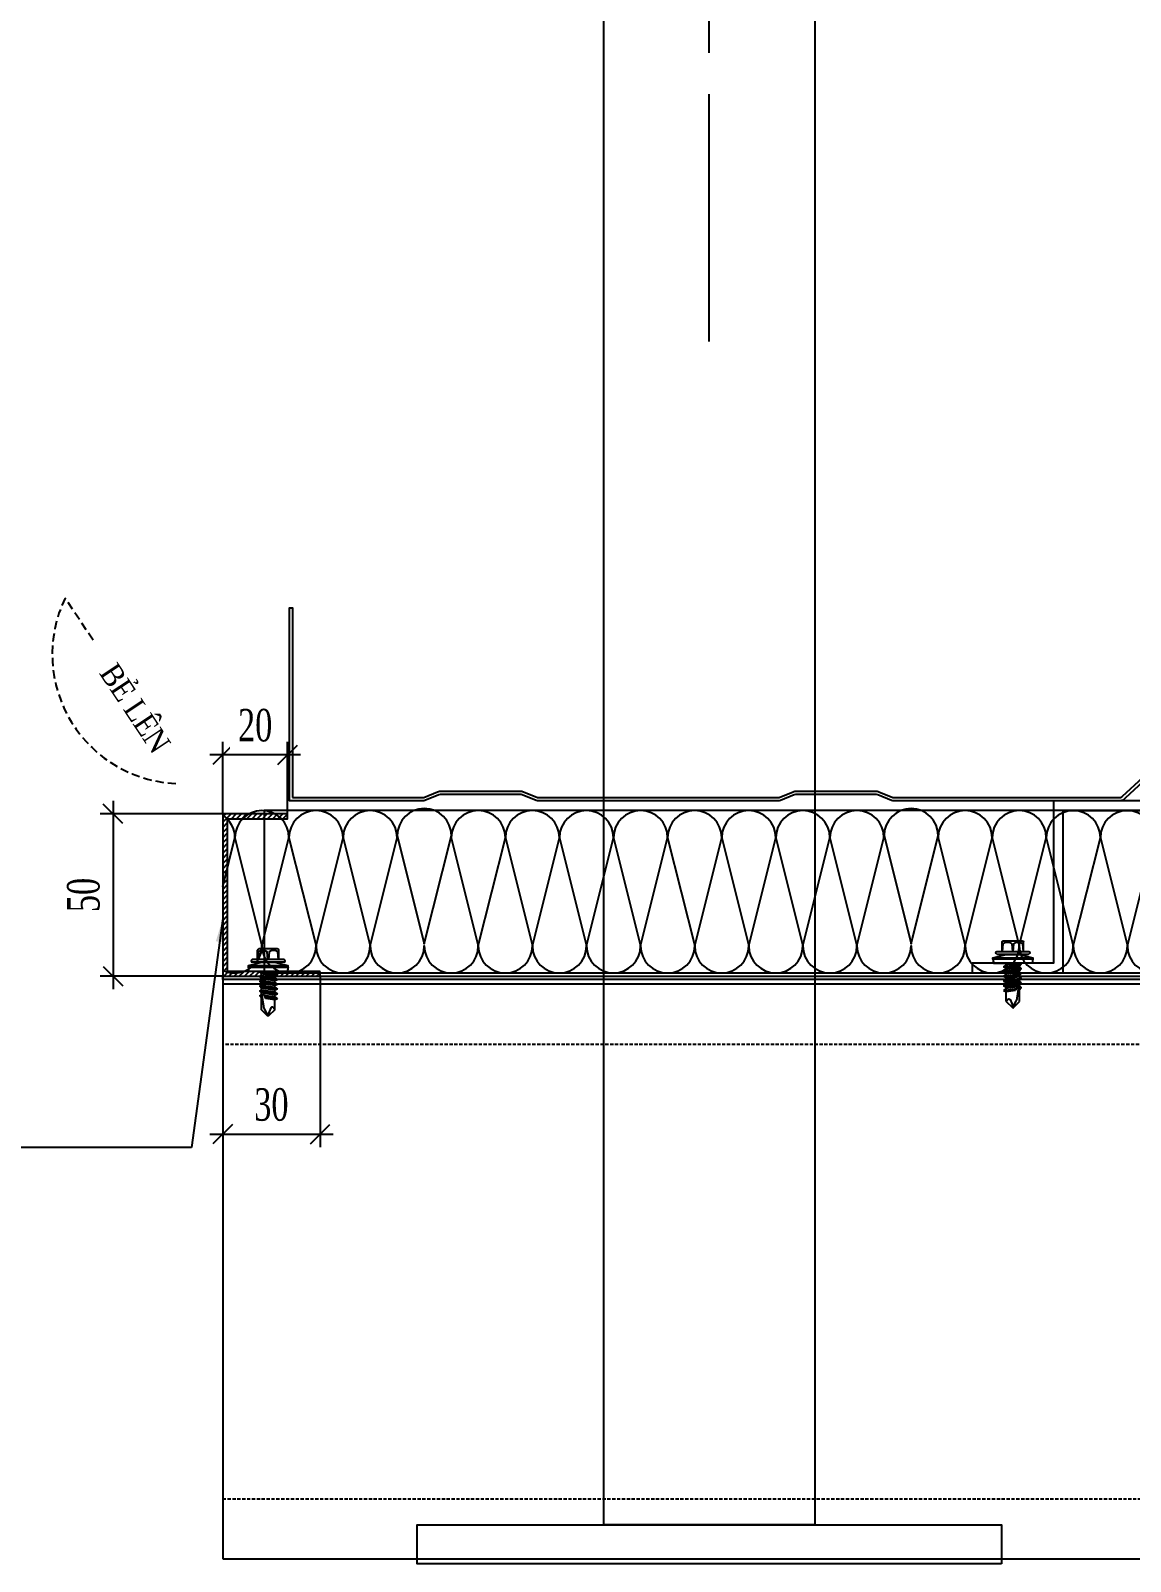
# Model space of a CAD drawing. Header units: inches. Extents: x 315041 to 662841, y -45540 to -35018.
# Drawn here: x 332186.2 to 332270.9, y -37024.3 to -36906.4 of the extents above; entities that cross this region are included whole.
import ezdxf

# ---------------------------------------------------------------- set-up
doc = ezdxf.new("R2010")
doc.units = ezdxf.units.IN
doc.header["$MEASUREMENT"] = 0
for name, pattern in [('CENTER2', [28.575, 19.05, -3.175, 3.175, -3.175]), ('DASHED2', [9.525, 6.35, -3.175]), ('HIDDEN', [0.375, 0.25, -0.125])]:
    doc.linetypes.add(name, pattern=pattern)
for name, color, linetype in [('2', 2, 'Continuous'), ('FLAT BAR', 1, 'Continuous'), ('STRUCTURE', 1, 'Continuous')]:
    doc.layers.add(name, color=color, linetype=linetype)
doc.styles.add('DIM', font='SIMPLEX.shx', dxfattribs={"width": 0.7, "bigfont": 'EXTFONT.shx'})
doc.styles.add('ST1', font='times.ttf', dxfattribs={"width": 0.7})
doc.styles.add('ST1H', font='vnshxh.shx', dxfattribs={"width": 0.7})
doc.dimstyles.new('3', dxfattribs={"dimtxt": 3.5, "dimasz": 1.8, "dimexe": 1, "dimexo": 0, "dimgap": 1, "dimtad": 1, "dimdec": 0, "dimlfac": 3, "dimzin": 0, "dimdsep": 46, "dimtxsty": 'ST1H', "dimblk": 'OBLIQUE', "dimcen": 1, "dimdle": 1, "dimclrd": 8, "dimclre": 8, "dimclrt": 3, "dimadec": 0, "dimazin": 0, "dimtfac": 1, "dimtdec": 0, "dimtix": 1, "dimtofl": 0, "dimtmove": 1, "dimatfit": 3, "dimfxl": 0.18, "dimtolj": 1, "dimtzin": 0, "dimlwd": -1, "dimlwe": -1, "dimarcsym": 1})
doc.dimstyles.new('4', dxfattribs={"dimtxt": 2.5, "dimasz": 1.5, "dimexe": 1, "dimexo": 0, "dimgap": 1, "dimtad": 1, "dimdec": 0, "dimlfac": 4, "dimzin": 0, "dimdsep": 46, "dimtxsty": 'ST1', "dimblk": 'OBLIQUE', "dimcen": 1, "dimdle": 1, "dimclrd": 8, "dimclre": 8, "dimclrt": 3, "dimadec": 0, "dimazin": 0, "dimtfac": 1, "dimtdec": 0, "dimtix": 1, "dimtmove": 0, "dimatfit": 3, "dimfxl": 0.18, "dimtfill": 1, "dimtolj": 1, "dimtzin": 0, "dimlwd": -1, "dimlwe": -1, "dimarcsym": 1})

# ---------------------------------------------------------------- blocks, each defined once
blk = doc.blocks.new('Short_Self_drilling')
at = {"layer": 'STRUCTURE', "color": 1, "linetype": 'Continuous'}
for p, q in [((-3.43, 3.75), (-3.43, 6.75)), ((3, 7.19), (-3, 7.18)), ((3.43, 3.76), (3.42, 6.76)), ((6.43, 1.74), (-6.43, 1.73)), ((5.14, 3.76), (-5.14, 3.75)), ((-2.57, 2.9), (-5.14, 2.9)), ((2.57, 2.9), (-2.57, 2.9)), ((-2.14, 2.8), (-2.14, 2.9)), ((6.25, 0), (0, 0)), ((2.15, 2.8), (2.15, 2.9)), ((2.16, -0.5), (2.15, 0.01)), ((5.14, 2.9), (2.57, 2.9)), ((2.99, -1.17), (-2.7, -0.23)), ((2.99, -2.7), (-2.7, -1.76)), ((2.99, -4.23), (-2.7, -3.28)), ((2.99, -5.75), (-2.7, -4.81)), ((-2.14, -1.38), (-2.14, -0.87)), ((-2.14, -2.91), (-2.14, -2.39)), ((-2.14, -4.43), (-2.14, -3.92)), ((2.16, -2.03), (2.16, -1.51)), ((2.16, -3.55), (2.16, -3.04)), ((2.16, -5.08), (2.16, -4.56)), ((2.99, -7.28), (-2.7, -6.33)), ((-1.91, -7.99), (-2.7, -7.86)), ((-2.13, -5.96), (-2.14, -5.44)), ((-2.14, -12.33), (-2.14, -8.48)), ((-2.13, -7.49), (-2.13, -6.97)), ((3, -8.8), (-1.14, -8.12)), ((2.15, -12.31), (2.15, -9.14)), ((2.16, -6.6), (2.16, -6.09)), ((2.16, -8.13), (2.16, -7.61))]:
    blk.add_line(p, q, dxfattribs=at)
for points in [[(-0.13, 3.76), (-0.33, 6.23, 0.338878), (-3.14, 6.23), (-3.33, 3.75)], [(3.3, 3.76), (3.1, 6.23, 0.338878), (0.29, 6.23), (0.1, 3.76)], [(-6.43, 1.3, -0.088869), (-6.25, 0), (0, 0)], [(-0.08, -14.04), (-1.04, -12.24, -0.148657), (-1.4, -11.2), (-1.95, -7.72, -0.815006), (-1.21, -7.77, 0.150833), (-0.85, -8.68)], [(2.15, -12.31), (0.17, -14.24, -0.333596), (-0.17, -14.24), (-2.14, -12.33)], [(2.15, -12.31), (1.71, -11.7, 0.52242), (0.88, -11.71), (-0.17, -14.24)]]:
    blk.add_lwpolyline(points, format="xyb", dxfattribs=at)
blk.add_lwpolyline([(6.43, 1.31), (6.43, 1.74), (2.14, 2.81), (-2.14, 2.8), (-6.43, 1.73), (-6.43, 1.3)], close=True, dxfattribs=at)
for points in [[(2.99, -1.17), (2.16, -1.51), (-2.14, -0.85), (-2.7, -0.23), (-2.36, 0)], [(2.99, -2.7), (2.16, -3.04), (-2.14, -2.37), (-2.7, -1.76), (-2.14, -1.38), (2.16, -2.03), (2.99, -2.7)], [(2.99, -4.23), (2.16, -4.56), (-2.14, -3.9), (-2.7, -3.28), (-2.14, -2.91), (2.16, -3.55), (2.99, -4.23)], [(2.99, -5.75), (2.16, -6.09), (-2.14, -5.43), (-2.7, -4.81), (-2.14, -4.43), (2.16, -5.08), (2.99, -5.75)], [(-1.18, 0), (2.16, -0.5), (2.99, -1.17)], [(2.99, -7.28), (2.16, -7.62), (-2.14, -6.95), (-2.7, -6.33), (-2.13, -5.96), (2.16, -6.6), (2.99, -7.28)], [(-1.82, -8.53), (-2.14, -8.48), (-2.7, -7.86), (-2.13, -7.49), (-1.83, -7.53)], [(-1.26, -7.62), (2.16, -8.13), (3, -8.8)], [(3, -8.8), (2.16, -9.14), (-0.85, -8.68)]]:
    blk.add_lwpolyline(points, dxfattribs=at)
for centre, radius, start, end in [((-3, 6.75), 0.429, 90.0311, 180.0311), ((3, 6.76), 0.429, 0.0311, 90.0311), ((-4.99, 3.32), 0.455, 109.7949, 250.2674), ((5.07, 3.33), 0.435, 279.7276, 80.3347), ((9.99, 0.17), 3.74, 162.2963, 182.6103)]:
    blk.add_arc(centre, radius, start, end, dxfattribs=at)
blk = doc.blocks.new('A$C5F901649')
at = {"layer": 'FLAT BAR', "linetype": 'Continuous'}
blk.add_lwpolyline([(66.67, 4.58), (58.33, 4.58), (58.33, 21.24), (8.33, 21.24), (8.33, 4.58), (0, 4.58), (0, 3.58), (9.33, 3.58), (9.33, 20.24), (57.33, 20.24), (57.33, 3.58), (66.67, 3.58)], close=True, dxfattribs=at)
at = {"color": 1, "xscale": -0.3200000000824856, "yscale": 0.3199999998323619, "zscale": 0.32, "rotation": 0.03112738804631476}
blk.add_blockref('Short_Self_drilling', (4.17, 4.58), dxfattribs=at)
blk = doc.blocks.new('_Oblique')
at = {"color": 0, "linetype": 'ByBlock', "lineweight": -2}
blk.add_line((-0.5, -0.5), (0.5, 0.5), dxfattribs=at)
blk = doc.blocks.new('*D496')
at = {"color": 8, "linetype": 'Continuous', "transparency": 16777216}
for p, q in [((332207.02, -36962.18), (332200.02, -36962.18)), ((332201.02, -36966.72), (332201.02, -36961.18)), ((332206.02, -36966.72), (332206.02, -36961.18))]:
    blk.add_line(p, q, dxfattribs=at)
at = {"layer": 'Defpoints', "color": 0, "transparency": 16777216}
for p in [(332201.02, -36966.72), (332206.02, -36966.72)]:
    blk.add_point(p, dxfattribs=at)
at = {"color": 8, "transparency": 16777216, "xscale": 1.5, "yscale": 1.5, "zscale": 1.5, "rotation": 180}
blk.add_blockref('_Oblique', (332201.02, -36962.18), dxfattribs=at)
at = {"color": 8, "transparency": 16777216, "xscale": 1.5, "yscale": 1.5, "zscale": 1.5}
blk.add_blockref('_Oblique', (332206.02, -36962.18), dxfattribs=at)
at = {"color": 3, "transparency": 16777216, "insert": (332203.52, -36959.91), "char_height": 2.5, "attachment_point": 5, "style": 'ST1', "bg_fill": 3, "box_fill_scale": 1.25, "bg_fill_color": 256, "bg_fill_true_color": 13158600, "bg_fill_transparency": 16684240}
blk.add_mtext('\\A1;20', dxfattribs=at)
at = {"layer": 'Defpoints', "color": 0, "transparency": 16777216}
blk.add_point((332201.02, -36962.18), dxfattribs=at)
blk = doc.blocks.new('*D497')
at = {"color": 8, "linetype": 'Continuous', "transparency": 16777216}
for p, q in [((332192.57, -36965.72), (332192.57, -36980.22)), ((332201.02, -36966.72), (332191.57, -36966.72)), ((332201.02, -36979.22), (332191.57, -36979.22))]:
    blk.add_line(p, q, dxfattribs=at)
at = {"layer": 'Defpoints', "color": 0, "transparency": 16777216}
for p in [(332201.02, -36966.72), (332192.57, -36979.22), (332201.02, -36979.22)]:
    blk.add_point(p, dxfattribs=at)
at = {"color": 8, "transparency": 16777216, "xscale": 1.5, "yscale": 1.5, "zscale": 1.5}
for p, rotation in [((332192.57, -36966.72), 90), ((332192.57, -36979.22), 270)]:
    blk.add_blockref('_Oblique', p, dxfattribs=dict(at, rotation=rotation))
at = {"color": 3, "transparency": 16777216, "insert": (332190.3, -36972.97), "char_height": 2.5, "attachment_point": 5, "rotation": 90, "style": 'ST1', "bg_fill": 3, "box_fill_scale": 1.25, "bg_fill_color": 256, "bg_fill_true_color": 13158600, "bg_fill_transparency": 0}
blk.add_mtext('\\A1;50', dxfattribs=at)
blk = doc.blocks.new('*D498')
at = {"color": 8, "linetype": 'Continuous', "transparency": 16777216}
for p, q in [((332201.02, -36979.22), (332201.02, -36992.39)), ((332208.52, -36979.22), (332208.52, -36992.39)), ((332200.02, -36991.39), (332209.52, -36991.39))]:
    blk.add_line(p, q, dxfattribs=at)
at = {"layer": 'Defpoints', "color": 0, "transparency": 16777216}
for p in [(332201.02, -36979.22), (332208.52, -36979.22), (332208.52, -36991.39)]:
    blk.add_point(p, dxfattribs=at)
at = {"color": 8, "transparency": 16777216, "xscale": 1.5, "yscale": 1.5, "zscale": 1.5, "rotation": 180}
blk.add_blockref('_Oblique', (332201.02, -36991.39), dxfattribs=at)
at = {"color": 8, "transparency": 16777216, "xscale": 1.5, "yscale": 1.5, "zscale": 1.5}
blk.add_blockref('_Oblique', (332208.52, -36991.39), dxfattribs=at)
at = {"color": 3, "transparency": 16777216, "insert": (332204.77, -36989.12), "char_height": 2.5, "attachment_point": 5, "style": 'ST1', "bg_fill": 3, "box_fill_scale": 1.25, "bg_fill_color": 256, "bg_fill_true_color": 13158600, "bg_fill_transparency": 0}
blk.add_mtext('\\A1;30', dxfattribs=at)

msp = doc.modelspace()

# ---------------------------------------------------------------- hatches: boundary and pattern name
at = {"true_color": 0xfb0414}
h = msp.add_hatch(dxfattribs=at)
h.set_pattern_fill('ANSI31', color=1, scale=2.25, angle=90, style=0)
h.set_pattern_definition([(45, (591450.96409, -22539.8001), (0.1988737822, -0.1988737822), [])])
h.paths.add_polyline_path([(332208.5201, -36978.8497), (332201.3951, -36978.8497), (332201.3951, -36967.0997), (332206.0201, -36967.0997), (332206.0201, -36966.7247), (332201.0201, -36966.7247), (332201.0201, -36979.2247), (332208.5201, -36979.2247)])

# ---------------------------------------------------------------- linework, layer by layer
at = {"color": 8, "linetype": 'CENTER2'}
msp.add_line((332238.5003, -36930.3464), (332238.5003, -36729.1998), dxfattribs=at)
at = {"color": 2}
msp.add_lwpolyline([(332246.6253, -36876.627), (332246.6253, -37021.4747), (332230.3753, -37021.4747), (332230.3753, -36876.627)], dxfattribs=at)
at = {"color": 3, "linetype": 'DASHED2', "ltscale": 0.1}
msp.add_lwpolyline([(332191.0417, -36953.348), (332188.8862, -36950.108, 0.5489642), (332197.708, -36964.394)], format="xyb", dxfattribs=at)
at = {"color": 3, "ltscale": 15}
for points in [[(332275.2349, -36961.1874), (332270.533, -36965.5051, -0.24658476), (332270.1214, -36965.7213), (332252.7302, -36965.7213, -0.09541457), (332252.5445, -36965.6855), (332251.4733, -36965.257, 0.09541457), (332251.2877, -36965.2213), (332245.2302, -36965.2213, 0.09541457), (332245.0445, -36965.257), (332243.9733, -36965.6855, -0.09541457), (332243.7877, -36965.7213), (332225.3552, -36965.7213, -0.09541457), (332225.1695, -36965.6855), (332224.0983, -36965.257, 0.09541457), (332223.9127, -36965.2213), (332217.8552, -36965.2213, 0.09541457), (332217.6695, -36965.257), (332216.5983, -36965.6855, -0.09541457), (332216.4127, -36965.7213), (332206.154, -36965.7213), (332206.154, -36950.8551), (332206.404, -36950.8551), (332206.404, -36965.4713)], [(332206.404, -36965.4713), (332216.4127, -36965.4713, 0.09541457), (332216.5055, -36965.4534), (332217.5767, -36965.0249, -0.09541457), (332217.8552, -36964.9713), (332223.9127, -36964.9713, -0.09541457), (332224.1912, -36965.0249), (332225.2624, -36965.4534, 0.09541457), (332225.3552, -36965.4713), (332243.7877, -36965.4713, 0.09541457), (332243.8805, -36965.4534), (332244.9517, -36965.0249, -0.09541457), (332245.2302, -36964.9713), (332251.2877, -36964.9713, -0.09541457), (332251.5662, -36965.0249), (332252.6374, -36965.4534, 0.09541457), (332252.7302, -36965.4713), (332270.1214, -36965.4713, 0.24658476), (332270.3272, -36965.3632), (332275.0291, -36961.0455, -0.24658476)]]:
    msp.add_lwpolyline(points, format="xyb", dxfattribs=at)
at = {"color": 1, "true_color": 0xfb0414}
msp.add_lwpolyline([(332208.5201, -36978.8497), (332201.3951, -36978.8497), (332201.3951, -36967.0997), (332206.0201, -36967.0997), (332206.0201, -36966.7247), (332201.0201, -36966.7247), (332201.0201, -36979.2247), (332208.5201, -36979.2247)], close=True, dxfattribs=at)
at = {"color": 8}
msp.add_lwpolyline([(332567.1113, -36966.4741), (332204.2035, -36966.4741), (332204.2035, -36978.9741), (332567.1113, -36978.9741)], dxfattribs=at)
at = {"color": 9, "ltscale": 0.5}
for points in [[(332214.4584, -36968.5574, 1), (332210.2917, -36968.5574), (332212.375, -36976.8907)], [(332218.6314, -36968.3949, 1), (332214.4647, -36968.3949), (332216.548, -36976.7282)], [(332218.625, -36968.5574), (332220.7084, -36976.8907), (332222.7917, -36968.5574, 1)], [(332226.9584, -36968.5574, 1), (332222.7917, -36968.5574), (332224.875, -36976.8907)], [(332231.125, -36968.5574, 1), (332226.9584, -36968.5574), (332229.0417, -36976.8907)], [(332231.125, -36968.5574), (332233.2084, -36976.8907), (332235.2917, -36968.5574, 1)], [(332239.4584, -36968.5574, 1), (332235.2917, -36968.5574), (332237.375, -36976.8907)], [(332243.625, -36968.5574, 1), (332239.4584, -36968.5574), (332241.5417, -36976.8907)], [(332243.625, -36968.5574), (332245.7084, -36976.8907), (332247.7917, -36968.5574, 1)], [(332251.9584, -36968.5574, 1), (332247.7917, -36968.5574), (332249.875, -36976.8907)], [(332256.1314, -36968.3949, 1), (332251.9647, -36968.3949), (332254.048, -36976.7282)], [(332256.125, -36968.5574), (332258.2084, -36976.8907), (332260.2917, -36968.5574, 1)], [(332264.4584, -36968.5574, 1), (332260.2917, -36968.5574), (332262.375, -36976.8907)], [(332268.625, -36968.5574, 1), (332264.4584, -36968.5574), (332266.5417, -36976.8907)], [(332268.625, -36968.5574), (332270.7084, -36976.8907), (332272.7917, -36968.5574, 1)]]:
    msp.add_lwpolyline(points, format="xyb", close=True, dxfattribs=at)
for points in [[(332214.4584, -36978.9741, 0.41421356), (332216.5417, -36976.8907, 1), (332220.7084, -36976.8907, 1), (332224.875, -36976.8907, 1), (332229.0417, -36976.8907)], [(332229.0417, -36976.8907, 1), (332233.2084, -36976.8907, 1), (332237.375, -36976.8907, 1), (332241.5417, -36976.8907)], [(332241.5417, -36976.8907, 1), (332245.7084, -36976.8907, 1), (332249.875, -36976.8907, 0.41421356), (332251.9584, -36978.9741, 0.41421356)], [(332251.9584, -36978.9741, 0.41421356), (332254.0417, -36976.8907, 1), (332258.2084, -36976.8907, 1), (332262.375, -36976.8907, 1), (332266.5417, -36976.8907)], [(332266.5417, -36976.8907, 1), (332270.7084, -36976.8907, 1), (332274.875, -36976.8907, 1), (332279.0417, -36976.8907)]]:
    msp.add_lwpolyline(points, format="xyb", dxfattribs=at)
at = {"color": 2, "true_color": 0xf2ee0d}
msp.add_lwpolyline([(332567.1113, -36979.4747), (332201.0201, -36979.4747), (332201.0201, -36979.2247), (332567.1113, -36979.2247)], dxfattribs=at)
at = {"color": 94}
for points in [[(332567.1113, -36979.4747), (332201.0201, -36979.4747)], [(332567.1113, -36979.8497), (332201.0201, -36979.8497), (332201.0201, -37024.0997)], [(332201.0201, -37024.0997), (332567.1113, -37024.0997)]]:
    msp.add_lwpolyline(points, dxfattribs=at)
at = {"color": 94, "linetype": 'HIDDEN'}
for points in [[(332567.1113, -36984.4747), (332201.0201, -36984.4747)], [(332201.0201, -37019.4747), (332567.1113, -37019.4747)]]:
    msp.add_lwpolyline(points, dxfattribs=at)
at = {"color": 2}
msp.add_lwpolyline([(332261.0027, -37024.4747), (332215.9979, -37024.4747), (332215.9979, -37021.4747), (332261.0027, -37021.4747)], close=True, dxfattribs=at)

# ---------------------------------------------------------------- block references
at = {"color": 8, "xscale": 0.7500000009313226, "yscale": 0.75, "zscale": 0.75}
msp.add_blockref('A$C5F901649', (332258.7593, -36981.6528), dxfattribs=at)
at = {"color": 1, "xscale": 0.2400000002510391, "yscale": 0.2399999998742715, "zscale": 0.24, "rotation": 359.9688726119783}
msp.add_blockref('Short_Self_drilling', (332204.5169, -36978.8497), dxfattribs=at)

# ---------------------------------------------------------------- texts
at = {"layer": '2', "color": 92, "linetype": 'Continuous', "insert": (332192.154, -36955.4077), "char_height": 1.6875, "attachment_point": 4, "rotation": 303.63441, "style": 'DIM'}
msp.add_mtext('\\A1;{\\Fvntimeh|c0;\\W0.9;\\T0.95;\\C3;BÎ L£N}', dxfattribs=at)

# ---------------------------------------------------------------- next in the draw order: dimensions: what is measured, and where the dimension line sits
at = {"color": 8}
dim = msp.add_linear_dim(base=(332201.0201, -36962.1797), p1=(332206.0201, -36966.7247), p2=(332201.0201, -36966.7247), angle=180, dimstyle='4', dxfattribs=at)
dim.commit()
dim.dimension.update_dxf_attribs({"geometry": '*D496', "text_midpoint": (332203.5201, -36959.9081)})

# ---------------------------------------------------------------- next in the draw order: linework, layer by layer
at = {"color": 9, "ltscale": 0.5}
for points in [[(332206.125, -36968.5574, 1), (332201.9584, -36968.5574), (332204.0417, -36976.8907)], [(332206.125, -36968.5574), (332208.2084, -36976.8907), (332210.2917, -36968.5574, 1)]]:
    msp.add_lwpolyline(points, format="xyb", close=True, dxfattribs=at)

# ---------------------------------------------------------------- next in the draw order: dimensions: what is measured, and where the dimension line sits
at = {"color": 8}
dim = msp.add_linear_dim(base=(332192.5733, -36979.2247), p1=(332201.0201, -36966.7247), p2=(332201.0201, -36979.2247), angle=90, dimstyle='4', dxfattribs=at)
dim.commit()
dim.dimension.update_dxf_attribs({"geometry": '*D497', "text_midpoint": (332190.3017, -36972.9747)})

# ---------------------------------------------------------------- next in the draw order: linework, layer by layer
at = {"color": 9, "ltscale": 0.5}
msp.add_lwpolyline([(332201.0201, -36972.3106), (332201.9584, -36968.5574, 0.25238562), (332201.0201, -36966.817, 0.25238562)], format="xyb", dxfattribs=at)

# ---------------------------------------------------------------- next in the draw order: dimensions: what is measured, and where the dimension line sits
at = {"color": 8}
dim = msp.add_linear_dim(base=(332208.5201, -36991.389), p1=(332201.0201, -36979.2247), p2=(332208.5201, -36979.2247), angle=180, dimstyle='4', dxfattribs=at)
dim.commit()
dim.dimension.update_dxf_attribs({"geometry": '*D498', "text_midpoint": (332204.7701, -36989.1174)})

# ---------------------------------------------------------------- next in the draw order: linework, layer by layer
at = {"color": 9, "ltscale": 0.5}
for points in [[(332201.0201, -36978.7508, 0.55869942), (332204.0417, -36976.8907)], [(332204.0417, -36976.8907, 1), (332208.2084, -36976.8907, 1), (332212.375, -36976.8907, 0.41421356), (332214.4584, -36978.9741, 0.41421356)]]:
    msp.add_lwpolyline(points, format="xyb", dxfattribs=at)

# ---------------------------------------------------------------- next in the draw order: leaders
at = {"color": 9}
msp.add_leader([(332201.0299, -36974.7936), (332198.6277, -36992.4083), (332183.0517, -36992.4083)], dimstyle='3', override={"dimgap": 1, "dimtad": 0}, dxfattribs=at)

doc.saveas('drawing.dxf')
